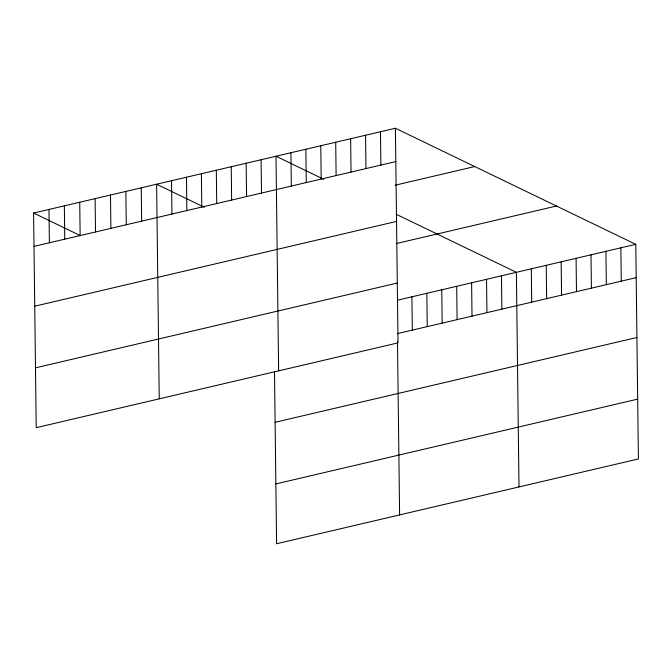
<?xml version="1.0" encoding="UTF-8"?>
<svg xmlns="http://www.w3.org/2000/svg" width="672" height="672" viewBox="0 0 672 672"><rect width="100%" height="100%" fill="white"/><g stroke="black" fill="none" stroke-linecap="round" stroke-linejoin="round"><path stroke-width="1.01" d="M395.405 128.251L398.026 342.871L36.221 427.669L33.6 213.049L395.405 128.251L635.779 244.331L638.4 458.951L276.595 543.749L274.487 371.431M34.003 246.38L395.816 161.582M395.128 185.212L474.726 166.555M34.734 306.205L396.547 221.407M396.262 243.566L556.458 206.018M35.49 367.844L397.295 283.046M397.984 300.065L635.779 244.331M397.396 333.623L636.182 277.662M275.108 422.285L636.913 337.487M275.864 483.924L637.669 399.126M323.786 179.306L276.007 156.232L278.628 370.86M396.194 214.276L516.382 272.311L519.002 486.931M204.389 207.287L156.61 184.22L159.239 398.84M33.6 213.049L80.472 235.687M620.852 247.825L621.264 281.156M605.926 251.32L606.337 284.651M591.007 254.822L591.41 288.154M576.08 258.317L576.484 291.648M561.154 261.82L561.565 295.151M546.227 265.314L546.638 298.645M531.308 268.808L531.712 302.148M501.455 275.806L501.866 309.137M486.536 279.308L486.94 312.64M471.61 282.803L472.013 316.134M456.683 286.306L457.094 319.637M441.756 289.8L442.168 323.131M426.838 293.294L427.241 326.634M411.911 296.797L412.314 330.128M397.488 341.603L399.605 514.92M380.478 131.746L380.89 165.085M365.56 135.248L365.963 168.58M350.633 138.743L351.036 172.074M335.706 142.246L336.118 175.577M320.779 145.74L321.191 179.071M305.861 149.243L306.264 182.574M290.934 152.737L291.337 186.068M261.089 159.734L261.492 193.066M246.162 163.229L246.565 196.56M231.235 166.732L231.647 200.063M216.308 170.226L216.72 203.557M201.39 173.72L201.793 207.06M186.463 177.223L186.866 210.554M171.536 180.718L171.948 214.049M141.238 187.824L141.641 221.155M125.857 191.428L126.269 224.759M110.485 195.031L110.888 228.362M95.105 198.635L95.516 231.966M79.733 202.238L80.136 235.57M64.352 205.842L64.764 239.173M48.98 209.446L49.384 242.777"/></g></svg>
